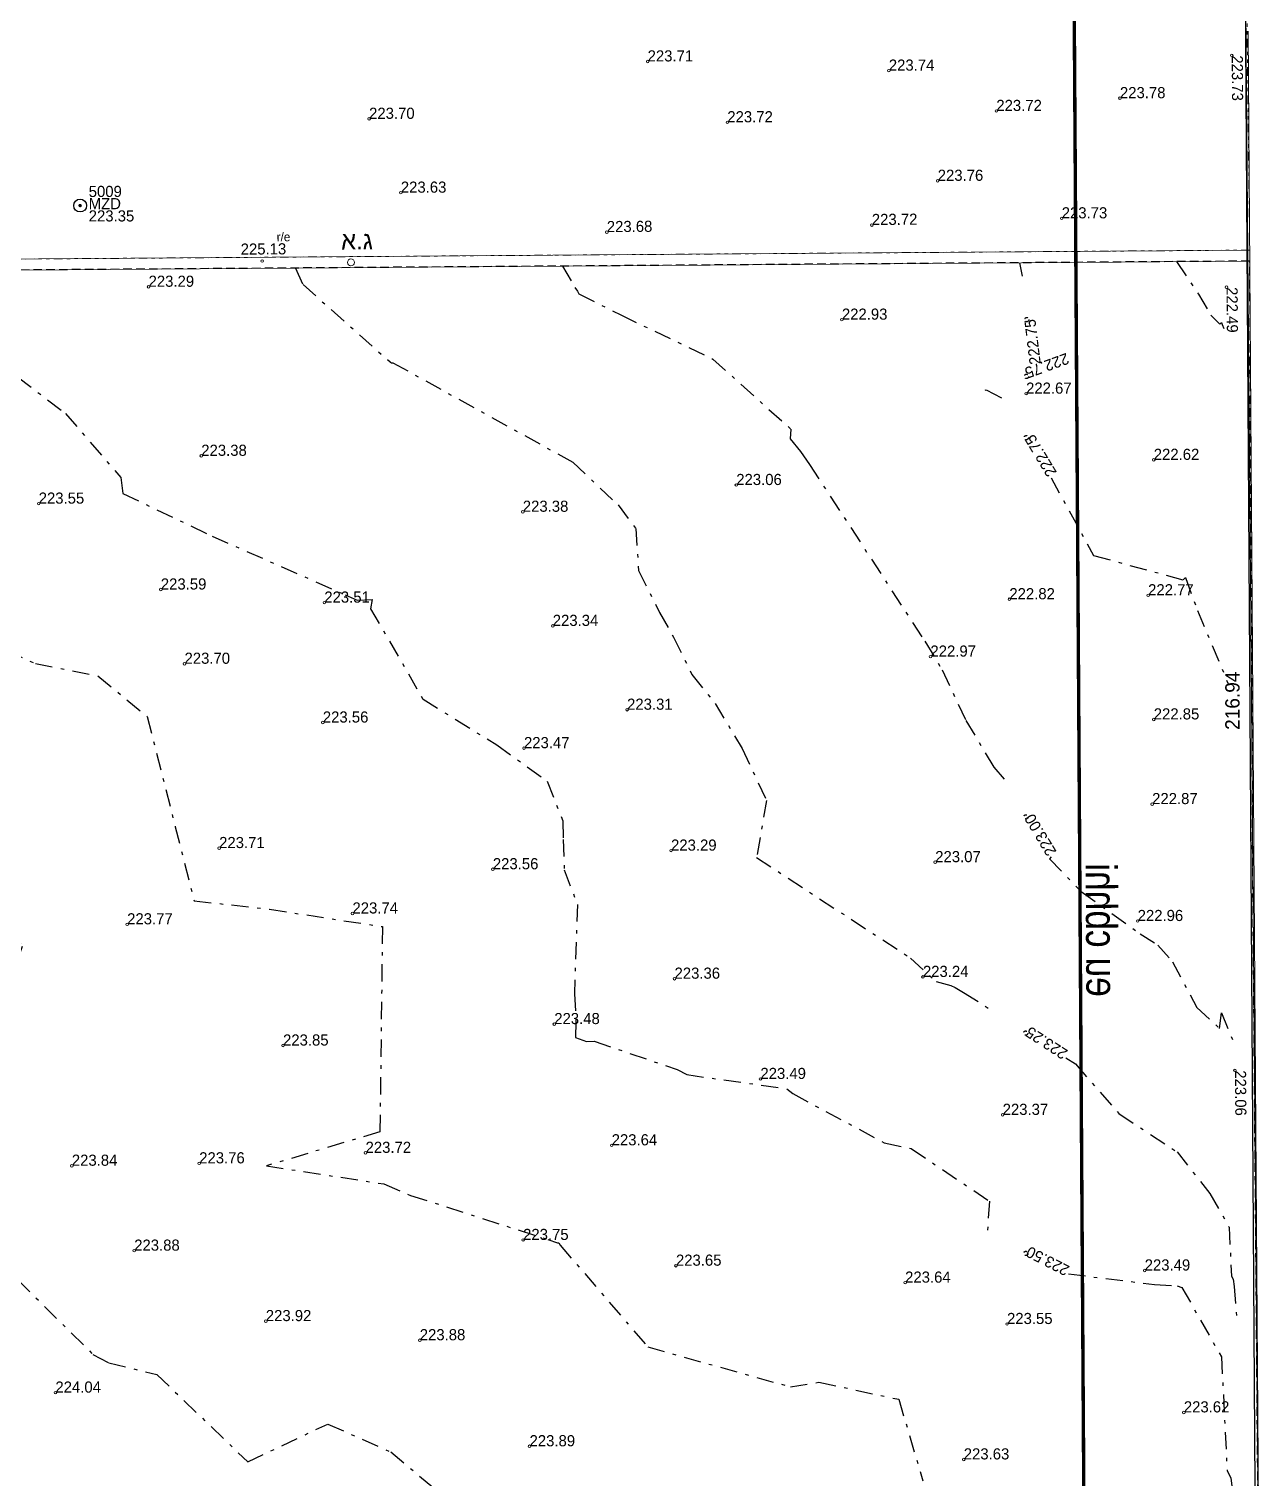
# Model space of a CAD drawing. Extents: x 231979 to 232154, y 632653 to 632930.
# Drawn here: x 232046.85 to 232082.75, y 632774.33 to 632816.63 of the extents above; entities that cross this region are included whole.
import ezdxf
from ezdxf.enums import TextEntityAlignment as Align

# ---------------------------------------------------------------- set-up
doc = ezdxf.new("R2010")
doc.units = 0
doc.header["$MEASUREMENT"] = 0
for name, pattern in [('DASHDOT', [1, 0.5, -0.25, 0, -0.25]), ('DASHED2', [0.375, 0.25, -0.125]), ('DIVIDE2', [0.625, 0.25, -0.125, 0, -0.125, 0, -0.125])]:
    doc.linetypes.add(name, pattern=pattern)
for name, color, linetype in [('1004', 7, 'Continuous'), ('1506', 252, 'DASHDOT'), ('1802', 15, 'Continuous'), ('1803', 10, 'DASHDOT')]:
    doc.layers.add(name, color=color, linetype=linetype)
for name, color, linetype, lineweight in [('1502', 7, 'Continuous', 20), ('1609', 8, 'Continuous', 20), ('2407', 7, 'DIVIDE2', 20), ('2602', 8, 'Continuous', 20), ('2810', 3, 'DASHED2', 25)]:
    doc.layers.add(name, color=color, linetype=linetype, lineweight=lineweight)
doc.styles.add('hebtext', font='hebtxt.shx')
doc.styles.add('MIRYL', font='miryl.shx')
doc.styles.add('WinHeb_7bitBackward', font='techno_m')

# ---------------------------------------------------------------- blocks, each defined once
blk = doc.blocks.new('1004')
at = {"const_width": 0.1995}
blk.add_lwpolyline([(-0.10025, 0, 1), (0.10025, 0, 1)], format="xyb", close=True, dxfattribs=at)
blk.add_circle((0, 0), 0.75)
at = {"style": 'hebtext'}
for tag, p in [('5', (1, 1)), ('NAME', (1, -0.4300000000000002)), ('HEIGHT', (1, -1.86))]:
    blk.add_attdef(tag, p, '', height=1.3, dxfattribs=at)
blk = doc.blocks.new('1502')
blk.add_circle((0, 0), 0.15)
at = {"style": 'hebtext'}
for tag, p in [('METER', (-10.33333333333333, -0.003690037414142866)), ('CENTIMETER', (1, -0.003690039682753943))]:
    blk.add_attdef(tag, p, '', height=1.3, dxfattribs=at)
at = {"style": 'hebtext', "flags": 1}
blk.add_attdef('HEIGHT', (1, -0.003690037414142866), '', height=1.3, dxfattribs=at)
blk = doc.blocks.new('1506')
at = {"color": 2}
blk.add_circle((0, 0), 0.25, dxfattribs=at)
at = {"color": 2, "style": 'hebtext'}
blk.add_attdef('HEIGHT', (-5.333333333333333, -1), '', height=1.3, dxfattribs=at)
blk = doc.blocks.new('1609')
for points in [[(0, 0, 0, 0, 0), (-5.34193266591712, 0, 0.3, 0, 0), (-5.989351696134506, 0, 0, 0, 0)], [(0, 0, 0, 0, 0), (5.34193266591712, 0, 0.3, 0, 0), (5.989351696134506, 0, 0, 0, 0)], [(0, 0, 0, 0, 0), (5.34193266591712, 0, 0.3, 0, 0), (5.989351696134506, 0, 0, 0, 0)], [(0, 0, 0, 0, 0), (5.34193266591712, 0, 0.3, 0, 0), (5.989351696134506, 0, 0, 0, 0)]]:
    blk.add_lwpolyline(points, format="xyseb")
at = {"style": 'hebtext'}
blk.add_attdef('LENGTH', text='', height=1.3, dxfattribs=at).set_placement((-0.001331343670488039, 1), align=Align.CENTER)
blk = doc.blocks.new('2602')
at = {"color": 2}
blk.add_circle((0, 0), 0.25, dxfattribs=at)
at = {"style": 'hebtext'}
blk.add_attdef('FENCE_TYPE', (0.9248771555597264, 1.298807076621775), '', height=1.3, dxfattribs=at)

msp = doc.modelspace()

# ---------------------------------------------------------------- linework, layer by layer
at = {"layer": '1506'}
for points, elevation in [([(232054.6311131704, 632809.6485118134), (232054.847271461, 632809.164566538), (232057.310618994, 632806.975924251), (232057.393852439, 632806.909986782), (232057.395749133, 632806.89830578), (232057.426513689, 632806.884655521), (232057.466822397, 632806.885512384), (232062.718260936, 632803.98315412), (232064.039069184, 632802.733983836), (232064.554283075, 632802.0443797429), (232064.638946077, 632800.822563151), (232065.250150354, 632799.591981764), (232065.65852543, 632798.875392845), (232066.191673149, 632797.788055348), (232066.872055858, 632796.940442779), (232067.664837069, 632795.62062931), (232068.375494834, 632794.1098542929), (232068.081670148, 632792.444090058), (232072.577956485, 632789.506206838), (232073.326386396, 632788.8195955), (232073.752376923, 632788.7053760721), (232073.877314997, 632788.648432547), (232074.124364215, 632788.507046744), (232074.877465201, 632788.025046329)], 223.25), ([(232062.420390144, 632809.7052064625), (232062.776782886, 632809.0789687079), (232062.858554821, 632808.971617272), (232062.895147135, 632808.8954362221), (232064.118456086, 632808.278908937), (232066.808539427, 632806.990645081), (232069.079279373, 632804.949004716), (232069.067153455, 632804.661383637), (232069.360993668, 632804.294404774), (232069.628608696, 632803.913318841), (232072.993802817, 632798.7541845071), (232073.497399828, 632797.915801724), (232074.191427807, 632796.440379679), (232075.004065187, 632795.08159362), (232075.304356986, 632794.729112281)], 223), ([(232075.7555851263, 632809.8022673584), (232075.834634867, 632809.4089406971)], 222.75), ([(232080.333920489, 632809.8355910055), (232080.979374364, 632808.885485249), (232081.342849772, 632808.26792868), (232081.606143284, 632808.0086), (232081.652834231, 632808.054243771), (232081.67175309, 632808.002854729), (232081.720014808, 632807.887307619)], 222.5), ([(232046.515077659, 632806.47075632), (232047.914368292, 632805.400993686), (232049.52696121, 632803.53637083), (232049.589266477, 632803.067897099), (232052.197669549, 632801.821309453), (232056.079476056, 632800.111530986), (232056.426290143, 632799.951994066), (232056.866056641, 632799.969942203), (232056.816242235, 632799.704734922), (232058.350079381, 632797.061339863), (232060.499968496, 632795.728407064), (232061.972589831, 632794.666674576), (232062.427416051, 632793.516470897), (232062.43626299, 632792.969703075), (232062.467696913, 632792.080626754), (232062.852124555, 632791.074351975), (232062.767271711, 632788.464263113), (232062.810021798, 632787.645363261), (232062.79671777, 632787.189176785), (232063.118699482, 632787.070013665), (232063.345735988, 632787.083305683), (232065.769143187, 632786.250939624), (232066.0422974, 632786.105135428), (232068.963953195, 632785.694944935), (232069.136205946, 632785.55075507), (232071.808600688, 632784.114338802), (232072.593701389, 632783.950111934), (232074.876810809, 632782.4111767829), (232074.81568896, 632781.482459778)], 223.5), ([(232074.752121892, 632806.082218968), (232074.785778607, 632806.094232592), (232075.324961274, 632805.805228695)], 222.75), ([(232076.676576599, 632803.5258348021), (232077.917101921, 632801.259075591), (232080.528516911, 632800.549365746), (232080.596873499, 632800.616189244), (232080.953446574, 632799.647634552), (232081.863059045, 632797.469861025)], 222.75), ([(232036.592261402, 632798.501010438), (232037.501655111, 632796.680634667), (232039.854845925, 632795.1345133621), (232040.497863856, 632795.067623785), (232041.594131456, 632793.4313986229), (232042.810902239, 632792.167791901), (232044.164098743, 632791.753615799), (232045.163437751, 632791.302421687), (232046.225653553, 632790.709635488), (232046.651923049, 632789.842078573), (232046.37754464, 632789.049177131), (232046.36035059, 632788.692354223), (232046.107477329, 632787.938112943), (232045.353660377, 632785.698460458), (232045.248131934, 632784.334868066), (232045.525987959, 632783.479922392), (232046.519755469, 632780.116915737), (232048.714588602, 632777.939745251), (232049.177898265, 632777.6916588871), (232050.578951855, 632777.355468035), (232053.232561237, 632774.804886804), (232055.569405902, 632775.906050286), (232057.406333178, 632775.093327602), (232058.724508818, 632773.987372488)], 224), ([(232046.188129543, 632798.47498683), (232047.039836741, 632798.10536831), (232048.857605421, 632797.740668236), (232050.301418002, 632796.556230414), (232051.116101678, 632793.341011652), (232051.668308451, 632791.180578639), (232053.8664213, 632790.931255576), (232057.163436012, 632790.427787735), (232057.091704134, 632784.435956269), (232053.776113272, 632783.443270023), (232057.207970909, 632782.913861309), (232057.987200599, 632782.580361116), (232061.992768402, 632781.294521095), (232062.269787565, 632781.191998292), (232062.309314033, 632781.194312398), (232062.349595852, 632781.130425037), (232064.907819901, 632778.157535936), (232069.068253028, 632776.993393739), (232069.904181396, 632777.127364031), (232072.232059832, 632776.628206404), (232072.935969051, 632774.247159781)], 223.75), ([(232076.681667673, 632792.465152083), (232076.635090597, 632792.400588785), (232077.558476661, 632791.448755835), (232079.278380973, 632790.217027748), (232079.794959346, 632789.8864067621), (232080.219227843, 632789.401620675), (232080.934110862, 632788.065483543), (232081.594897829, 632787.452319176), (232081.64627719, 632787.913901893), (232082.006103283, 632787.052414431)], 223), ([(232077.109463253, 632786.596520795), (232077.386196387, 632786.419405789), (232078.657877301, 632784.966332515), (232080.35304806, 632783.851069452), (232081.313677754, 632782.6310905879), (232081.872765925, 632781.650680175), (232081.943082052, 632780.218550401), (232081.989692539, 632780.13242537), (232082.01658978, 632779.92357381), (232082.103303575, 632778.82733999)], 223.25), ([(232077.181697316, 632780.288933504), (232079.693959302, 632779.981179748), (232080.355492045, 632779.93920625), (232080.493881413, 632779.895189235), (232081.650246584, 632777.867400929), (232081.813568233, 632774.541026043), (232081.921829341, 632774.340985413), (232081.984302944, 632773.8558906979), (232082.18571108, 632771.309693619)], 223.5)]:
    msp.add_lwpolyline(points, dxfattribs=dict(at, elevation=elevation))
at = {"layer": '1802'}
msp.add_lwpolyline([(232030.4900000003, 632888.3979708814), (232030.4900000003, 632694.7073929721), (232038.490000002, 632686.7073929702), (232083.1960910926, 632686.7073929702), (232081.7936050139, 632903.6423282354), (232045.3891781966, 632903.397632043, 0.4122462465661554), (232030.4900000003, 632888.3979708818)], format="xyb", dxfattribs=at)
at = {"layer": '1803', "ltscale": 5, "const_width": 0.1}
msp.add_lwpolyline([(232035.4900000003, 632888.3979708793), (232035.4900000002, 632696.7784607839), (232040.5610678139, 632691.7073929703), (232078.1636615631, 632691.7073929703), (232076.8260421607, 632898.6088252894), (232045.4227854644, 632898.397744989, 0.4122462465638451)], format="xyb", close=True, dxfattribs=at)
at = {"layer": '2407'}
msp.add_lwpolyline([(232030.9400000003, 632809.7965080325), (232030.9240752972, 632819.9459543779), (232030.9772789574, 632849.2855975577), (232035.9011213917, 632849.2195405776), (232035.876697113, 632825.7343585347), (232077.0091839777, 632825.6656018608), (232076.9366549331, 632848.4002905444), (232082.0175537138, 632848.5081516914), (232082.4738462137, 632810.1715997568)], close=True, dxfattribs=at)
at = {"layer": '2602'}
msp.add_line((232082.4292945716, 632816.5602170947), (232083.4312407782, 632672.8831131731), dxfattribs=at)
msp.add_line((232082.4292945716, 632816.5602170947), (232083.4312407782, 632672.8831131731), dxfattribs=at)
for points in [[(232081.3734696429, 632902.7410673792), (232082.3036300184, 632824.4200662877), (232082.5630558107, 632792.1807579915), (232082.8155563232, 632761.5215025418), (232083.0328932709, 632726.1429074279), (232083.2570831528, 632683.9133075547)], [(232082.4738462137, 632810.1715997568), (232030.9400000003, 632809.7965080325)], [(232082.4760806722, 632809.8511828275), (232030.4900000003, 632809.4727994916)]]:
    msp.add_lwpolyline(points, dxfattribs=at)
at = {"layer": '2810'}
msp.add_lwpolyline([(232082.8155563232, 632761.5215025418), (232082.5630558107, 632792.1807579915), (232082.4760806722, 632809.8511828275), (232030.4900000003, 632809.4727994916), (232030.3298131126, 632805.1424038822), (232030.3362474203, 632798.8019413038), (232030.3447124819, 632790.4603437496), (232030.3706190478, 632782.2248284809), (232030.3749898256, 632774.1023413301)], dxfattribs=at)

# ---------------------------------------------------------------- block references
at = {"layer": '1004', "xscale": 0.25, "yscale": 0.25, "zscale": 0.25}
msp.add_blockref('1004', (232048.3416744664, 632811.4721607596, 223.35), dxfattribs=at).add_auto_attribs({'5': '5009', 'NAME': 'MZD', 'HEIGHT': '223.35'})
at = {"layer": '1502'}
ref = msp.add_blockref('1502', (232064.9028590025, 632815.6780675338, 223.7130122935), dxfattribs=dict(at, xscale=0.25, yscale=0.25, zscale=0.25))
ref.add_attrib('HEIGHT', '223.71', (232064.9028590025, 632815.6780675338, 223.7130122935), dxfattribs={"layer": '0', "height": 0.325, "style": 'hebtext'})
ref = msp.add_blockref('1502', (232081.9489863131, 632815.8554031033, 223.7275695801), dxfattribs=dict(at, xscale=0.25, yscale=0.25, zscale=0.25))
ref.add_attrib('HEIGHT', '223.73', (232081.9489863131, 632815.8554031033, 223.7275695801), dxfattribs={"layer": '0', "height": 0.325, "rotation": 270.3995509986548, "style": 'hebtext'})
ref = msp.add_blockref('1502', (232071.9424498275, 632815.409932747, 223.7402499241), dxfattribs=dict(at, xscale=0.25, yscale=0.25, zscale=0.25))
ref.add_attrib('HEIGHT', '223.74', (232071.9424498275, 632815.409932747, 223.7402499241), dxfattribs={"layer": '0', "height": 0.325, "style": 'hebtext'})
ref = msp.add_blockref('1502', (232078.686480288, 632814.6058123033, 223.7771297212), dxfattribs=dict(at, xscale=0.25, yscale=0.25, zscale=0.25))
ref.add_attrib('HEIGHT', '223.78', (232078.686480288, 632814.6058123033, 223.7771297212), dxfattribs={"layer": '0', "height": 0.325, "style": 'hebtext'})
ref = msp.add_blockref('1502', (232075.0791858872, 632814.23287935, 223.7248077393), dxfattribs=dict(at, xscale=0.25, yscale=0.25, zscale=0.25))
ref.add_attrib('HEIGHT', '223.72', (232075.0791858872, 632814.23287935, 223.7248077393), dxfattribs={"layer": '0', "height": 0.325, "style": 'hebtext'})
ref = msp.add_blockref('1502', (232056.774204742, 632814.0027221884, 223.7026522133), dxfattribs=dict(at, xscale=0.25, yscale=0.25, zscale=0.25))
ref.add_attrib('HEIGHT', '223.70', (232056.774204742, 632814.0027221884, 223.7026522133), dxfattribs={"layer": '0', "height": 0.325, "style": 'hebtext'})
ref = msp.add_blockref('1502', (232067.227767533, 632813.9022072535, 223.7157906979), dxfattribs=dict(at, xscale=0.25, yscale=0.25, zscale=0.25))
ref.add_attrib('HEIGHT', '223.72', (232067.227767533, 632813.9022072535, 223.7157906979), dxfattribs={"layer": '0', "height": 0.325, "style": 'hebtext'})
ref = msp.add_blockref('1502', (232073.3687079315, 632812.1934517995, 223.7623141899), dxfattribs=dict(at, xscale=0.25, yscale=0.25, zscale=0.25))
ref.add_attrib('HEIGHT', '223.76', (232073.3687079315, 632812.1934517995, 223.7623141899), dxfattribs={"layer": '0', "height": 0.325, "style": 'hebtext'})
ref = msp.add_blockref('1502', (232057.7008761739, 632811.8476211542, 223.6257629395), dxfattribs=dict(at, xscale=0.25, yscale=0.25, zscale=0.25))
ref.add_attrib('HEIGHT', '223.63', (232057.7008761739, 632811.8476211542, 223.6257629395), dxfattribs={"layer": '0', "height": 0.325, "style": 'hebtext'})
ref = msp.add_blockref('1502', (232071.4475337263, 632810.9027823441, 223.7220767818), dxfattribs=dict(at, xscale=0.25, yscale=0.25, zscale=0.25))
ref.add_attrib('HEIGHT', '223.72', (232071.4475337263, 632810.9027823441, 223.7220767818), dxfattribs={"layer": '0', "height": 0.325, "rotation": 0.4170230000040772, "style": 'hebtext'})
ref = msp.add_blockref('1502', (232076.987392444, 632811.0979685782, 223.7318115234), dxfattribs=dict(at, xscale=0.25, yscale=0.25, zscale=0.25))
ref.add_attrib('HEIGHT', '223.73', (232076.987392444, 632811.0979685782, 223.7318115234), dxfattribs={"layer": '0', "height": 0.325, "style": 'hebtext'})
ref = msp.add_blockref('1502', (232063.7128437572, 632810.6954375444, 223.6840517987), dxfattribs=dict(at, xscale=0.25, yscale=0.25, zscale=0.25))
ref.add_attrib('HEIGHT', '223.68', (232063.7128437572, 632810.6954375444, 223.6840517987), dxfattribs={"layer": '0', "height": 0.325, "rotation": 0.4170230000040772, "style": 'hebtext'})
ref = msp.add_blockref('1502', (232053.6524849023, 632809.853719733, 225.13), dxfattribs=dict(at, xscale=0.2499999999999998, yscale=0.2499999999999998, zscale=0.2499999999999998, rotation=0.4170230000000331))
ref.add_attrib('HEIGHT', '225.13', (232053.0279965659, 632810.0381243983, 225.13), dxfattribs={"layer": '0', "height": 0.3249999999999998, "rotation": 0.4170230028631039, "style": 'hebtext'})
ref = msp.add_blockref('1502', (232050.3389583139, 632809.1009432168, 223.2918536306), dxfattribs=dict(at, xscale=0.25, yscale=0.25, zscale=0.25))
ref.add_attrib('HEIGHT', '223.29', (232050.3389583139, 632809.1009432168, 223.2918536306), dxfattribs={"layer": '0', "height": 0.325, "style": 'hebtext'})
ref = msp.add_blockref('1502', (232081.7960854722, 632809.089968919, 222.4861330122), dxfattribs=dict(at, xscale=0.25, yscale=0.25, zscale=0.25))
ref.add_attrib('HEIGHT', '222.49', (232081.7960854722, 632809.089968919, 222.4861330122), dxfattribs={"layer": '0', "height": 0.325, "rotation": 270.4610420006061, "style": 'hebtext'})
ref = msp.add_blockref('1502', (232070.5724898783, 632808.1405952838, 222.9326932054), dxfattribs=dict(at, xscale=0.25, yscale=0.25, zscale=0.25))
ref.add_attrib('HEIGHT', '222.93', (232070.5724898783, 632808.1405952838, 222.9326932054), dxfattribs={"layer": '0', "height": 0.325, "style": 'hebtext'})
ref = msp.add_blockref('1502', (232075.9469331776, 632805.9808043609, 222.6671898276), dxfattribs=dict(at, xscale=0.25, yscale=0.25, zscale=0.25))
ref.add_attrib('HEIGHT', '222.67', (232075.9469331776, 632805.9808043609, 222.6671898276), dxfattribs={"layer": '0', "height": 0.325, "style": 'hebtext'})
ref = msp.add_blockref('1502', (232051.8762950746, 632804.1667851686, 223.3812869983), dxfattribs=dict(at, xscale=0.25, yscale=0.25, zscale=0.25))
ref.add_attrib('HEIGHT', '223.38', (232051.8762950746, 632804.1667851686, 223.3812869983), dxfattribs={"layer": '0', "height": 0.325, "style": 'hebtext'})
ref = msp.add_blockref('1502', (232079.6735480328, 632804.0480738454, 222.6238547889), dxfattribs=dict(at, xscale=0.25, yscale=0.25, zscale=0.25))
ref.add_attrib('HEIGHT', '222.62', (232079.6735480328, 632804.0480738454, 222.6238547889), dxfattribs={"layer": '0', "height": 0.325, "style": 'hebtext'})
ref = msp.add_blockref('1502', (232067.489338955, 632803.3146639834, 223.0570520968), dxfattribs=dict(at, xscale=0.25, yscale=0.25, zscale=0.25))
ref.add_attrib('HEIGHT', '223.06', (232067.489338955, 632803.3146639834, 223.0570520968), dxfattribs={"layer": '0', "height": 0.325, "style": 'hebtext'})
ref = msp.add_blockref('1502', (232047.131937713, 632802.7713866257, 223.5529182352), dxfattribs=dict(at, xscale=0.25, yscale=0.25, zscale=0.25))
ref.add_attrib('HEIGHT', '223.55', (232047.131937713, 632802.7713866257, 223.5529182352), dxfattribs={"layer": '0', "height": 0.325, "style": 'hebtext'})
ref = msp.add_blockref('1502', (232061.2604803095, 632802.5329989176, 223.378708292), dxfattribs=dict(at, xscale=0.25, yscale=0.25, zscale=0.25))
ref.add_attrib('HEIGHT', '223.38', (232061.2604803095, 632802.5329989176, 223.378708292), dxfattribs={"layer": '0', "height": 0.325, "style": 'hebtext'})
ref = msp.add_blockref('1502', (232050.6963200211, 632800.2636719773, 223.5912925714), dxfattribs=dict(at, xscale=0.25, yscale=0.25, zscale=0.25))
ref.add_attrib('HEIGHT', '223.59', (232050.6963200211, 632800.2636719773, 223.5912925714), dxfattribs={"layer": '0', "height": 0.325, "style": 'hebtext'})
ref = msp.add_blockref('1502', (232055.466714813, 632799.8821350541, 223.5107267709), dxfattribs=dict(at, xscale=0.25, yscale=0.25, zscale=0.25))
ref.add_attrib('HEIGHT', '223.51', (232055.466714813, 632799.8821350541, 223.5107267709), dxfattribs={"layer": '0', "height": 0.325, "style": 'hebtext'})
ref = msp.add_blockref('1502', (232075.4585425246, 632799.9805872926, 222.8172453137), dxfattribs=dict(at, xscale=0.25, yscale=0.25, zscale=0.25))
ref.add_attrib('HEIGHT', '222.82', (232075.4585425246, 632799.9805872926, 222.8172453137), dxfattribs={"layer": '0', "height": 0.325, "style": 'hebtext'})
ref = msp.add_blockref('1502', (232079.5088585659, 632800.0955411466, 222.7722168581), dxfattribs=dict(at, xscale=0.25, yscale=0.25, zscale=0.25))
ref.add_attrib('HEIGHT', '222.77', (232079.5088585659, 632800.0955411466, 222.7722168581), dxfattribs={"layer": '0', "height": 0.325, "style": 'hebtext'})
ref = msp.add_blockref('1502', (232062.1345775735, 632799.2024263656, 223.3420110295), dxfattribs=dict(at, xscale=0.25, yscale=0.25, zscale=0.25))
ref.add_attrib('HEIGHT', '223.34', (232062.1345775735, 632799.2024263656, 223.3420110295), dxfattribs={"layer": '0', "height": 0.325, "style": 'hebtext'})
ref = msp.add_blockref('1502', (232073.1561337708, 632798.3061082079, 222.9724119525), dxfattribs=dict(at, xscale=0.25, yscale=0.25, zscale=0.25))
ref.add_attrib('HEIGHT', '222.97', (232073.1561337708, 632798.3061082079, 222.9724119525), dxfattribs={"layer": '0', "height": 0.325, "style": 'hebtext'})
ref = msp.add_blockref('1502', (232051.3879056623, 632798.096798507, 223.7000118801), dxfattribs=dict(at, xscale=0.25, yscale=0.25, zscale=0.25))
ref.add_attrib('HEIGHT', '223.70', (232051.3879056623, 632798.096798507, 223.7000118801), dxfattribs={"layer": '0', "height": 0.325, "style": 'hebtext'})
ref = msp.add_blockref('1502', (232064.3029277463, 632796.7554747065, 223.3060151844), dxfattribs=dict(at, xscale=0.25, yscale=0.25, zscale=0.25))
ref.add_attrib('HEIGHT', '223.31', (232064.3029277463, 632796.7554747065, 223.3060151844), dxfattribs={"layer": '0', "height": 0.325, "style": 'hebtext'})
ref = msp.add_blockref('1502', (232079.6735476139, 632796.4723856226, 222.8492588382), dxfattribs=dict(at, xscale=0.25, yscale=0.25, zscale=0.25))
ref.add_attrib('HEIGHT', '222.85', (232079.6735476139, 632796.4723856226, 222.8492588382), dxfattribs={"layer": '0', "height": 0.325, "style": 'hebtext'})
ref = msp.add_blockref('1502', (232055.424509793, 632796.3816351937, 223.5640260259), dxfattribs=dict(at, xscale=0.25, yscale=0.25, zscale=0.25))
ref.add_attrib('HEIGHT', '223.56', (232055.424509793, 632796.3816351937, 223.5640260259), dxfattribs={"layer": '0', "height": 0.325, "style": 'hebtext'})
ref = msp.add_blockref('1502', (232061.2944652173, 632795.6339559954, 223.4720773976), dxfattribs=dict(at, xscale=0.25, yscale=0.25, zscale=0.25))
ref.add_attrib('HEIGHT', '223.47', (232061.2944652173, 632795.6339559954, 223.4720773976), dxfattribs={"layer": '0', "height": 0.325, "style": 'hebtext'})
ref = msp.add_blockref('1502', (232079.6264188408, 632794.000620842, 222.8673855641), dxfattribs=dict(at, xscale=0.25, yscale=0.25, zscale=0.25))
ref.add_attrib('HEIGHT', '222.87', (232079.6264188408, 632794.000620842, 222.8673855641), dxfattribs={"layer": '0', "height": 0.325, "style": 'hebtext'})
ref = msp.add_blockref('1502', (232052.3977015507, 632792.7174916002, 223.7087398912), dxfattribs=dict(at, xscale=0.25, yscale=0.25, zscale=0.25))
ref.add_attrib('HEIGHT', '223.71', (232052.3977015507, 632792.7174916002, 223.7087398912), dxfattribs={"layer": '0', "height": 0.325, "style": 'hebtext'})
ref = msp.add_blockref('1502', (232065.5861546023, 632792.643237613, 223.2942816894), dxfattribs=dict(at, xscale=0.25, yscale=0.25, zscale=0.25))
ref.add_attrib('HEIGHT', '223.29', (232065.5861546023, 632792.643237613, 223.2942816894), dxfattribs={"layer": '0', "height": 0.325, "style": 'hebtext'})
ref = msp.add_blockref('1502', (232073.2956732948, 632792.3058918114, 223.0689403457), dxfattribs=dict(at, xscale=0.25, yscale=0.25, zscale=0.25))
ref.add_attrib('HEIGHT', '223.07', (232073.2956732948, 632792.3058918114, 223.0689403457), dxfattribs={"layer": '0', "height": 0.325, "style": 'hebtext'})
ref = msp.add_blockref('1502', (232060.3863833301, 632792.0994705595, 223.5554963912), dxfattribs=dict(at, xscale=0.25, yscale=0.25, zscale=0.25))
ref.add_attrib('HEIGHT', '223.56', (232060.3863833301, 632792.0994705595, 223.5554963912), dxfattribs={"layer": '0', "height": 0.325, "style": 'hebtext'})
ref = msp.add_blockref('1502', (232056.2890830492, 632790.80802368, 223.7426600873), dxfattribs=dict(at, xscale=0.25, yscale=0.25, zscale=0.25))
ref.add_attrib('HEIGHT', '223.74', (232056.2890830492, 632790.80802368, 223.7426600873), dxfattribs={"layer": '0', "height": 0.325, "style": 'hebtext'})
ref = msp.add_blockref('1502', (232079.2040077333, 632790.5883344216, 222.9585774162), dxfattribs=dict(at, xscale=0.25, yscale=0.25, zscale=0.25))
ref.add_attrib('HEIGHT', '222.96', (232079.2040077333, 632790.5883344216, 222.9585774162), dxfattribs={"layer": '0', "height": 0.325, "style": 'hebtext'})
ref = msp.add_blockref('1502', (232049.713426261, 632790.4918725616, 223.774048133), dxfattribs=dict(at, xscale=0.25, yscale=0.25, zscale=0.25))
ref.add_attrib('HEIGHT', '223.77', (232049.713426261, 632790.4918725616, 223.774048133), dxfattribs={"layer": '0', "height": 0.325, "style": 'hebtext'})
ref = msp.add_blockref('1502', (232065.6881109964, 632788.9048387841, 223.3575599868), dxfattribs=dict(at, xscale=0.25, yscale=0.25, zscale=0.25))
ref.add_attrib('HEIGHT', '223.36', (232065.6881109964, 632788.9048387841, 223.3575599868), dxfattribs={"layer": '0', "height": 0.325, "style": 'hebtext'})
ref = msp.add_blockref('1502', (232072.9373002211, 632788.956934059, 223.2395630928), dxfattribs=dict(at, xscale=0.25, yscale=0.25, zscale=0.25))
ref.add_attrib('HEIGHT', '223.24', (232072.9373002211, 632788.956934059, 223.2395630928), dxfattribs={"layer": '0', "height": 0.325, "style": 'hebtext'})
ref = msp.add_blockref('1502', (232062.1780878429, 632787.5794072896, 223.4839019979), dxfattribs=dict(at, xscale=0.25, yscale=0.25, zscale=0.25))
ref.add_attrib('HEIGHT', '223.48', (232062.1780878429, 632787.5794072896, 223.4839019979), dxfattribs={"layer": '0', "height": 0.325, "style": 'hebtext'})
ref = msp.add_blockref('1502', (232054.2628042176, 632786.9537135432, 223.8517767932), dxfattribs=dict(at, xscale=0.25, yscale=0.25, zscale=0.25))
ref.add_attrib('HEIGHT', '223.85', (232054.2628042176, 632786.9537135432, 223.8517767932), dxfattribs={"layer": '0', "height": 0.325, "style": 'hebtext'})
ref = msp.add_blockref('1502', (232068.1940686965, 632785.9783038651, 223.491137513), dxfattribs=dict(at, xscale=0.25, yscale=0.25, zscale=0.25))
ref.add_attrib('HEIGHT', '223.49', (232068.1940686965, 632785.9783038651, 223.491137513), dxfattribs={"layer": '0', "height": 0.325, "style": 'hebtext'})
ref = msp.add_blockref('1502', (232082.0427581691, 632786.2307031011, 223.0607457158), dxfattribs=dict(at, xscale=0.25, yscale=0.25, zscale=0.25))
ref.add_attrib('HEIGHT', '223.06', (232082.0427581691, 632786.2307031011, 223.0607457158), dxfattribs={"layer": '0', "height": 0.325, "rotation": 270.4718600014052, "style": 'hebtext'})
ref = msp.add_blockref('1502', (232075.2638791511, 632784.9299905659, 223.367217743), dxfattribs=dict(at, xscale=0.25, yscale=0.25, zscale=0.25))
ref.add_attrib('HEIGHT', '223.37', (232075.2638791511, 632784.9299905659, 223.367217743), dxfattribs={"layer": '0', "height": 0.325, "style": 'hebtext'})
ref = msp.add_blockref('1502', (232056.6715583304, 632783.82135212, 223.7175752011), dxfattribs=dict(at, xscale=0.25, yscale=0.25, zscale=0.25))
ref.add_attrib('HEIGHT', '223.72', (232056.6715583304, 632783.82135212, 223.7175752011), dxfattribs={"layer": '0', "height": 0.325, "style": 'hebtext'})
ref = msp.add_blockref('1502', (232063.8534514027, 632784.0409368244, 223.6398174899), dxfattribs=dict(at, xscale=0.25, yscale=0.25, zscale=0.25))
ref.add_attrib('HEIGHT', '223.64', (232063.8534514027, 632784.0409368244, 223.6398174899), dxfattribs={"layer": '0', "height": 0.325, "style": 'hebtext'})
ref = msp.add_blockref('1502', (232048.0991933551, 632783.4451062786, 223.8407595542), dxfattribs=dict(at, xscale=0.25, yscale=0.25, zscale=0.25))
ref.add_attrib('HEIGHT', '223.84', (232048.0991933551, 632783.4451062786, 223.8407595542), dxfattribs={"layer": '0', "height": 0.325, "style": 'hebtext'})
ref = msp.add_blockref('1502', (232051.8160495928, 632783.5148762148, 223.7575681826), dxfattribs=dict(at, xscale=0.25, yscale=0.25, zscale=0.25))
ref.add_attrib('HEIGHT', '223.76', (232051.8160495928, 632783.5148762148, 223.7575681826), dxfattribs={"layer": '0', "height": 0.325, "style": 'hebtext'})
ref = msp.add_blockref('1502', (232061.2680110623, 632781.2786078346, 223.7515883319), dxfattribs=dict(at, xscale=0.25, yscale=0.25, zscale=0.25))
ref.add_attrib('HEIGHT', '223.75', (232061.2680110623, 632781.2786078346, 223.7515883319), dxfattribs={"layer": '0', "height": 0.325, "style": 'hebtext'})
ref = msp.add_blockref('1502', (232049.9193111973, 632780.9667442897, 223.8843844386), dxfattribs=dict(at, xscale=0.25, yscale=0.25, zscale=0.25))
ref.add_attrib('HEIGHT', '223.88', (232049.9193111973, 632780.9667442897, 223.8843844386), dxfattribs={"layer": '0', "height": 0.325, "style": 'hebtext'})
ref = msp.add_blockref('1502', (232065.7294491555, 632780.5275736726, 223.6494601515), dxfattribs=dict(at, xscale=0.25, yscale=0.25, zscale=0.25))
ref.add_attrib('HEIGHT', '223.65', (232065.7294491555, 632780.5275736726, 223.6494601515), dxfattribs={"layer": '0', "height": 0.325, "style": 'hebtext'})
ref = msp.add_blockref('1502', (232079.4085895801, 632780.3877699506, 223.4888015892), dxfattribs=dict(at, xscale=0.25, yscale=0.25, zscale=0.25))
ref.add_attrib('HEIGHT', '223.49', (232079.4085895801, 632780.3877699506, 223.4888015892), dxfattribs={"layer": '0', "height": 0.325, "style": 'hebtext'})
ref = msp.add_blockref('1502', (232072.4172753757, 632780.0335074983, 223.6396636408), dxfattribs=dict(at, xscale=0.25, yscale=0.25, zscale=0.25))
ref.add_attrib('HEIGHT', '223.64', (232072.4172753757, 632780.0335074983, 223.6396636408), dxfattribs={"layer": '0', "height": 0.325, "style": 'hebtext'})
ref = msp.add_blockref('1502', (232053.7600839713, 632778.9100590376, 223.9211570306), dxfattribs=dict(at, xscale=0.25, yscale=0.25, zscale=0.25))
ref.add_attrib('HEIGHT', '223.92', (232053.7600839713, 632778.9100590376, 223.9211570306), dxfattribs={"layer": '0', "height": 0.325, "style": 'hebtext'})
ref = msp.add_blockref('1502', (232075.3911987992, 632778.8257883047, 223.5516419782), dxfattribs=dict(at, xscale=0.25, yscale=0.25, zscale=0.25))
ref.add_attrib('HEIGHT', '223.55', (232075.3911987992, 632778.8257883047, 223.5516419782), dxfattribs={"layer": '0', "height": 0.325, "style": 'hebtext'})
ref = msp.add_blockref('1502', (232058.2531119059, 632778.352382936, 223.875519023), dxfattribs=dict(at, xscale=0.25, yscale=0.25, zscale=0.25))
ref.add_attrib('HEIGHT', '223.88', (232058.2531119059, 632778.352382936, 223.875519023), dxfattribs={"layer": '0', "height": 0.325, "style": 'hebtext'})
ref = msp.add_blockref('1502', (232047.6197069148, 632776.8235003166, 224.0365598926), dxfattribs=dict(at, xscale=0.25, yscale=0.25, zscale=0.25))
ref.add_attrib('HEIGHT', '224.04', (232047.6197069148, 632776.8235003166, 224.0365598926), dxfattribs={"layer": '0', "height": 0.325, "style": 'hebtext'})
ref = msp.add_blockref('1502', (232080.5514533471, 632776.2456614572, 223.6161499212), dxfattribs=dict(at, xscale=0.25, yscale=0.25, zscale=0.25))
ref.add_attrib('HEIGHT', '223.62', (232080.5514533471, 632776.2456614572, 223.6161499212), dxfattribs={"layer": '0', "height": 0.325, "style": 'hebtext'})
ref = msp.add_blockref('1502', (232061.457061223, 632775.2575274892, 223.8870843941), dxfattribs=dict(at, xscale=0.25, yscale=0.25, zscale=0.25))
ref.add_attrib('HEIGHT', '223.89', (232061.457061223, 632775.2575274892, 223.8870843941), dxfattribs={"layer": '0', "height": 0.325, "style": 'hebtext'})
ref = msp.add_blockref('1502', (232074.1285847861, 632774.8732540966, 223.6305091714), dxfattribs=dict(at, xscale=0.25, yscale=0.25, zscale=0.25))
ref.add_attrib('HEIGHT', '223.63', (232074.1285847861, 632774.8732540966, 223.6305091714), dxfattribs={"layer": '0', "height": 0.325, "style": 'hebtext'})
at = {"layer": '1506', "xscale": 0.25, "yscale": 0.25, "zscale": 0.25}
for p, rotation, values in [((232075.9679515349, 632808.1430769485, 222.75), 96.99999999999997, {'HEIGHT': '222.75'}), ((232075.9590797041, 632806.4864926232, 222.75), 200, {'HEIGHT': '222.75'}), ((232075.9525486729, 632804.6978360869, 222.75), 121, {'HEIGHT': '222.75'}), ((232075.9444297477, 632793.6288890231, 223), 121, {'HEIGHT': '223.00'}), ((232075.9358690138, 632787.3179637843, 223.25), 147, {'HEIGHT': '223.25'}), ((232075.9406659968, 632780.8869674887, 223.5), 153, {'HEIGHT': '223.50'})]:
    msp.add_blockref('1506', p, dxfattribs=dict(at, rotation=rotation)).add_auto_attribs(values)
at = {"layer": '1609', "xscale": 0.320000000093738, "yscale": 0.320000000093738, "zscale": 0.320000000093738, "rotation": 90.00000023742977}
msp.add_blockref('1609', (232082.4968700886, 632797.0191361889), dxfattribs=at).add_auto_attribs({'LENGTH': '216.94'})
at = {"layer": '2602'}
ref = msp.add_blockref('2602', (232056.2447425644, 632809.8142855178), dxfattribs=dict(at, xscale=0.4000000000188796, yscale=0.4000000000188796, zscale=0.4000000000188796, rotation=0.4170230001522419))
ref.add_attrib('FENCE_TYPE', 'א.ג', (232055.9610910319, 632810.1888319864), dxfattribs={"layer": '0', "height": 0.5200000000206179, "rotation": 0.4170229961931741, "style": 'hebtext'})

# ---------------------------------------------------------------- texts
at = {"layer": '1803', "ltscale": 1.5, "style": 'WinHeb_7bitBackward', "text_generation_flag": 2}
msp.add_text('eu cbhhi', height=0.9, rotation=270.370412997014, dxfattribs=at).set_placement((232077.7090365427, 632788.3756102036))
at = {"layer": '2602', "style": 'MIRYL'}
msp.add_text('r/e', height=0.2559999999999998, rotation=0.417022902814155, dxfattribs=at).set_placement((232054.0780162601, 632810.4270654221))

doc.saveas('drawing.dxf')
